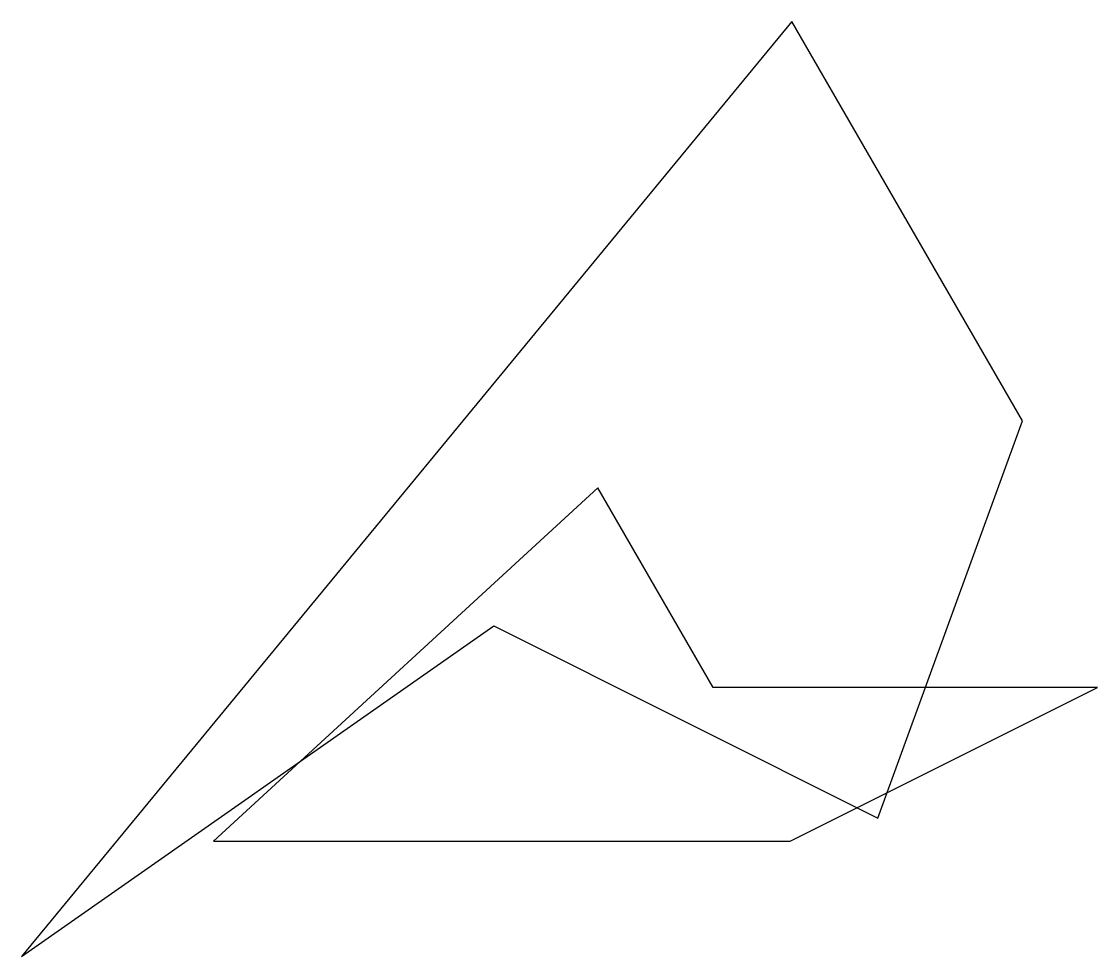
# Model space of a CAD drawing. Header units: millimetres. Extents: x 0 to 280, y 0 to 243.
import ezdxf

# ---------------------------------------------------------------- set-up
doc = ezdxf.new("R2010")
doc.units = ezdxf.units.MM

msp = doc.modelspace()

# ---------------------------------------------------------------- linework, layer by layer
for p, q in [((200.5, 243.33), (0, 0)), ((260.5, 139.4), (200.5, 243.33)), ((222.87, 36.04), (260.5, 139.4)), ((150, 121.96), (50, 30)), ((150, 121.96), (50, 30)), ((180, 70), (150, 121.96)), ((180, 70), (150, 121.96)), ((0, 0), (122.87, 86.04)), ((122.87, 86.04), (222.87, 36.04)), ((280, 70), (180, 70)), ((280, 70), (180, 70)), ((280, 70), (180, 70)), ((200, 30), (280, 70)), ((200, 30), (280, 70)), ((200, 30), (280, 70)), ((50, 30), (200, 30)), ((50, 30), (200, 30)), ((50, 30), (200, 30))]:
    msp.add_line(p, q)

doc.saveas('drawing.dxf')
